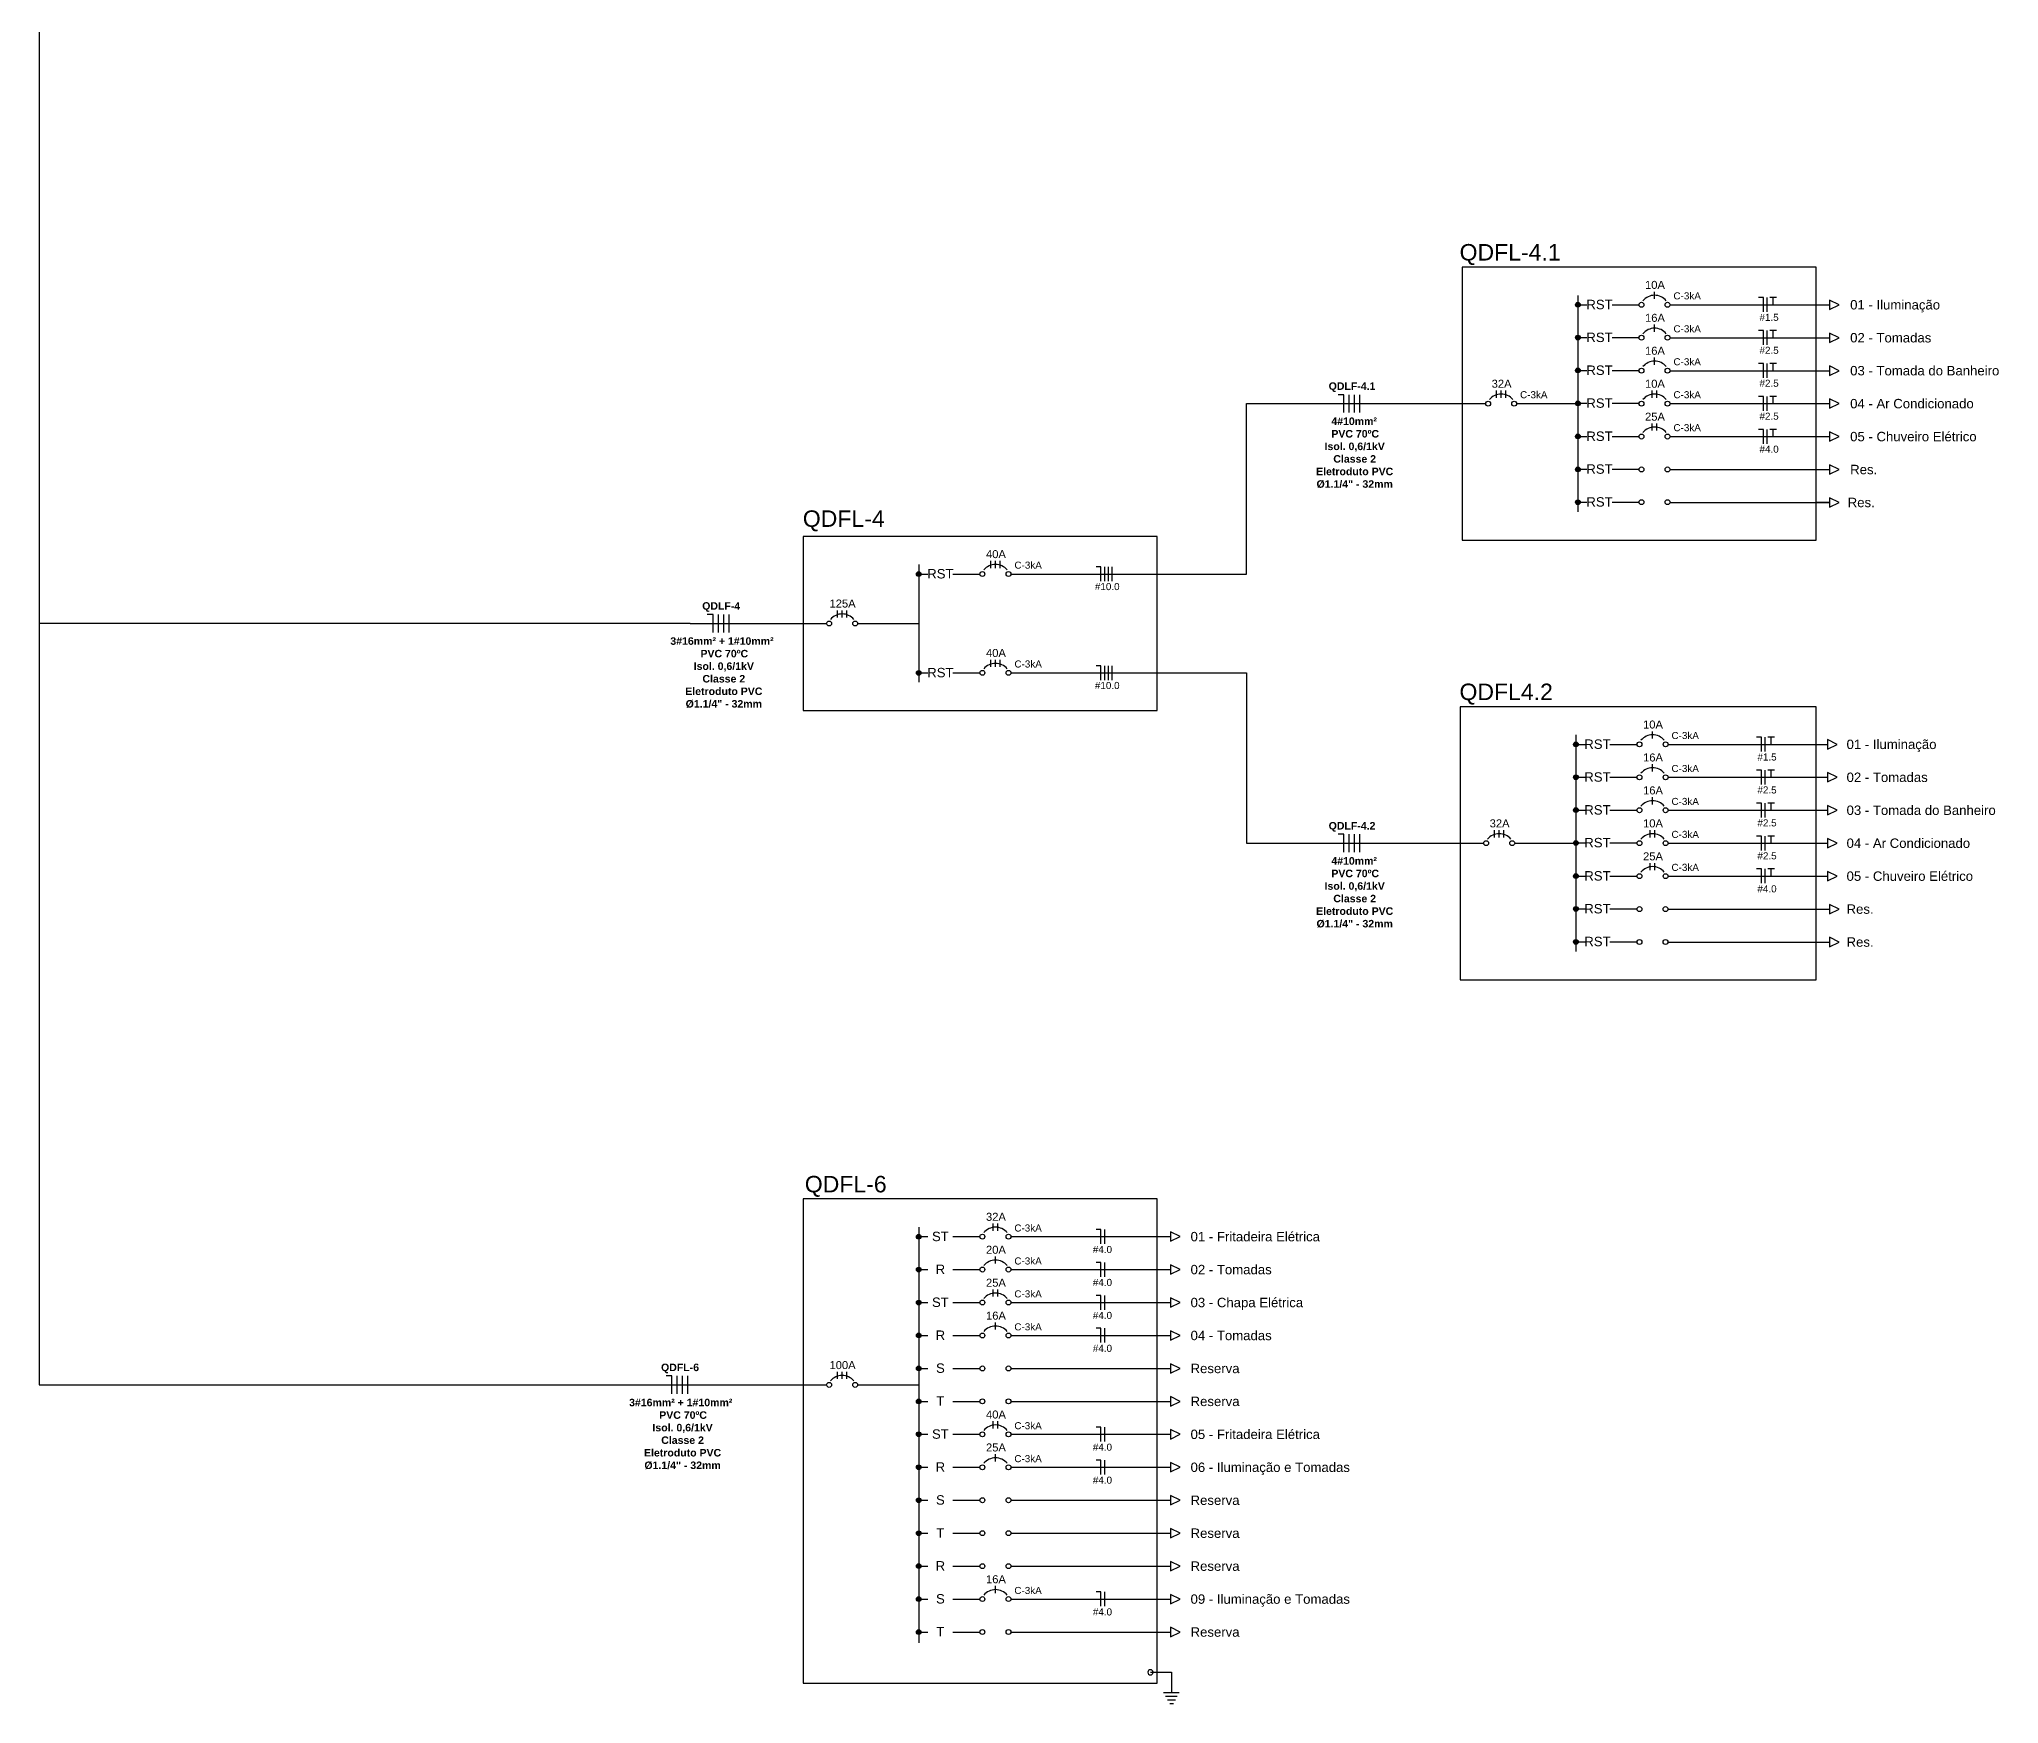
# Model space of a CAD drawing. Extents: x 1450 to 1868, y 82 to 351.
# Drawn here: x 1713.97 to 1734.78, y 142.42 to 160.11 of the extents above; entities that cross this region are included whole.
import ezdxf
from ezdxf.enums import TextEntityAlignment as Align

# ---------------------------------------------------------------- set-up
doc = ezdxf.new("R2010")
doc.units = 0
doc.header["$LTSCALE"] = 0.5
doc.linetypes.add('ELETRODUTO_POLIETILENO_PISO', pattern=[0.55, 0.4, -0.15])
doc.layers.get('0').update_dxf_attribs({"linetype": 'CONTINUOUS'})
for name, color, linetype in [('Condutor Unifilar - Barramento nu', 1, 'CONTINUOUS'), ('DIAGRAMAS_LINHA', 2, 'CONTINUOUS'), ('DISP_PROTECAO', 1, 'CONTINUOUS'), ('FAM-DISJUNTORES', 1, 'CONTINUOUS'), ('FIACAO', 7, 'CONTINUOUS'), ('INDICACAO_CIRCUITO', 2, 'CONTINUOUS'), ('INDICACAO_CIRCUITO_FIA', 2, 'CONTINUOUS'), ('INDICACAO_POTENCIA', 1, 'CONTINUOUS'), ('Texto Unifilar - 0.3 Vermelho', 80, 'CONTINUOUS')]:
    doc.layers.add(name, color=color, linetype=linetype)
doc.styles.add('Arial', font='arialbd.ttf', dxfattribs={"height": 100})
doc.styles.add('FAM-ARIAL', font='arial.ttf')

# ---------------------------------------------------------------- blocks, each defined once
blk = doc.blocks.new('*U1703', base_point=(576.82, 148.75))
blk.add_line((576.82, 148.56), (576.82, 148.94))
blk = doc.blocks.new('*U1704', base_point=(1606.059, 147.503))
at = {"xscale": 0.2, "yscale": 0.2, "zscale": 0.2}
for p in [(1606.009, 147.503), (1606.059, 147.503), (1606.109, 147.503)]:
    blk.add_blockref('*U1703', p, dxfattribs=at)
blk = doc.blocks.new('*U1698', base_point=(1497.492, 121.728))
at = {"linetype": 'Continuous'}
for centre in [(1497.518, 121.728), (1497.795, 121.728)]:
    blk.add_circle(centre, 0.026, dxfattribs=at)
blk.add_arc((1497.657, 121.667), 0.162, 39.9589, 140.0411, dxfattribs=at)
blk = doc.blocks.new('*U1607', base_point=(576.82, 148.75))
blk.add_line((576.82, 148.56), (576.82, 148.94))
blk = doc.blocks.new('*U1699', base_point=(1497.657, 121.829))
at = {"xscale": 0.2, "yscale": 0.2, "zscale": 0.2}
for p in [(1497.607, 121.829), (1497.657, 121.829), (1497.707, 121.829)]:
    blk.add_blockref('*U1607', p, dxfattribs=at)
blk = doc.blocks.new('*U1702', base_point=(1497.492, 121.728))
at = {"linetype": 'Continuous'}
for centre in [(1497.518, 121.728), (1497.795, 121.728)]:
    blk.add_circle(centre, 0.026, dxfattribs=at)
blk.add_arc((1497.657, 121.667), 0.162, 39.9589, 140.0411, dxfattribs=at)
blk = doc.blocks.new('*U1697', base_point=(1497.657, 121.829))
at = {"xscale": 0.2, "yscale": 0.2, "zscale": 0.2}
for p in [(1497.607, 121.829), (1497.657, 121.829), (1497.707, 121.829)]:
    blk.add_blockref('*U1607', p, dxfattribs=at)
blk = doc.blocks.new('*U1696', base_point=(1497.492, 121.728))
at = {"linetype": 'Continuous'}
for centre in [(1497.518, 121.728), (1497.795, 121.728)]:
    blk.add_circle(centre, 0.026, dxfattribs=at)
blk.add_arc((1497.657, 121.667), 0.162, 39.9589, 140.0411, dxfattribs=at)
blk = doc.blocks.new('*U1489', base_point=(576.82, 148.75))
blk.add_line((576.82, 148.56), (576.82, 148.94))
blk = doc.blocks.new('*U1553', base_point=(1496.704, 99.188))
at = {"xscale": 0.2, "yscale": 0.2, "zscale": 0.2}
for p in [(1496.654, 99.188), (1496.704, 99.188), (1496.754, 99.188)]:
    blk.add_blockref('*U1489', p, dxfattribs=at)
blk = doc.blocks.new('*U1552', base_point=(1496.539, 99.087))
at = {"linetype": 'Continuous'}
for centre in [(1496.565, 99.087), (1496.842, 99.087)]:
    blk.add_circle(centre, 0.026, dxfattribs=at)
blk.add_arc((1496.704, 99.026), 0.162, 39.9589, 140.0411, dxfattribs=at)
blk = doc.blocks.new('*U1551', base_point=(1496.704, 99.188))
at = {"xscale": 0.2, "yscale": 0.2, "zscale": 0.2}
for p in [(1496.679, 99.188), (1496.729, 99.188)]:
    blk.add_blockref('*U1489', p, dxfattribs=at)
blk = doc.blocks.new('*U1550', base_point=(1496.539, 99.087))
at = {"linetype": 'Continuous'}
for centre in [(1496.565, 99.087), (1496.842, 99.087)]:
    blk.add_circle(centre, 0.026, dxfattribs=at)
blk.add_arc((1496.704, 99.026), 0.162, 39.9589, 140.0411, dxfattribs=at)
blk = doc.blocks.new('*U1549', base_point=(1496.704, 99.188))
at = {"xscale": 0.2, "yscale": 0.2, "zscale": 0.2}
for p in [(1496.679, 99.188), (1496.729, 99.188)]:
    blk.add_blockref('*U1489', p, dxfattribs=at)
blk = doc.blocks.new('*U1548', base_point=(1496.539, 99.087))
at = {"linetype": 'Continuous'}
for centre in [(1496.565, 99.087), (1496.842, 99.087)]:
    blk.add_circle(centre, 0.026, dxfattribs=at)
blk.add_arc((1496.704, 99.026), 0.162, 39.9589, 140.0411, dxfattribs=at)
blk = doc.blocks.new('*U1547', base_point=(1496.704, 99.188))
at = {"xscale": 0.2, "yscale": 0.2, "zscale": 0.2}
blk.add_blockref('*U1489', (1496.704, 99.188), dxfattribs=at)
blk = doc.blocks.new('*U1546', base_point=(1496.539, 99.087))
at = {"linetype": 'Continuous'}
for centre in [(1496.565, 99.087), (1496.842, 99.087)]:
    blk.add_circle(centre, 0.026, dxfattribs=at)
blk.add_arc((1496.704, 99.026), 0.162, 39.9589, 140.0411, dxfattribs=at)
blk = doc.blocks.new('*U1545', base_point=(1496.704, 99.188))
at = {"xscale": 0.2, "yscale": 0.2, "zscale": 0.2}
blk.add_blockref('*U1489', (1496.704, 99.188), dxfattribs=at)
blk = doc.blocks.new('*U1544', base_point=(1496.539, 99.087))
at = {"linetype": 'Continuous'}
for centre in [(1496.565, 99.087), (1496.842, 99.087)]:
    blk.add_circle(centre, 0.026, dxfattribs=at)
blk.add_arc((1496.704, 99.026), 0.162, 39.9589, 140.0411, dxfattribs=at)
blk = doc.blocks.new('*U1543', base_point=(1496.704, 99.188))
at = {"xscale": 0.2, "yscale": 0.2, "zscale": 0.2}
blk.add_blockref('*U1489', (1496.704, 99.188), dxfattribs=at)
blk = doc.blocks.new('*U1542', base_point=(1496.539, 99.087))
at = {"linetype": 'Continuous'}
for centre in [(1496.565, 99.087), (1496.842, 99.087)]:
    blk.add_circle(centre, 0.026, dxfattribs=at)
blk.add_arc((1496.704, 99.026), 0.162, 39.9589, 140.0411, dxfattribs=at)
blk = doc.blocks.new('*U1541', base_point=(1496.704, 99.188))
at = {"xscale": 0.2, "yscale": 0.2, "zscale": 0.2}
for p in [(1496.654, 99.188), (1496.704, 99.188), (1496.754, 99.188)]:
    blk.add_blockref('*U1489', p, dxfattribs=at)
blk = doc.blocks.new('*U1540', base_point=(1496.539, 99.087))
at = {"linetype": 'Continuous'}
for centre in [(1496.565, 99.087), (1496.842, 99.087)]:
    blk.add_circle(centre, 0.026, dxfattribs=at)
blk.add_arc((1496.704, 99.026), 0.162, 39.9589, 140.0411, dxfattribs=at)
blk = doc.blocks.new('*U1537', base_point=(1496.704, 99.188))
at = {"xscale": 0.2, "yscale": 0.2, "zscale": 0.2}
for p in [(1496.679, 99.188), (1496.729, 99.188)]:
    blk.add_blockref('*U1489', p, dxfattribs=at)
blk = doc.blocks.new('*U1536', base_point=(1496.539, 99.087))
at = {"linetype": 'Continuous'}
for centre in [(1496.565, 99.087), (1496.842, 99.087)]:
    blk.add_circle(centre, 0.026, dxfattribs=at)
blk.add_arc((1496.704, 99.026), 0.162, 39.9589, 140.0411, dxfattribs=at)
blk = doc.blocks.new('*U1535', base_point=(1496.704, 99.188))
at = {"xscale": 0.2, "yscale": 0.2, "zscale": 0.2}
for p in [(1496.679, 99.188), (1496.729, 99.188)]:
    blk.add_blockref('*U1489', p, dxfattribs=at)
blk = doc.blocks.new('*U1534', base_point=(1496.539, 99.087))
at = {"linetype": 'Continuous'}
for centre in [(1496.565, 99.087), (1496.842, 99.087)]:
    blk.add_circle(centre, 0.026, dxfattribs=at)
blk.add_arc((1496.704, 99.026), 0.162, 39.9589, 140.0411, dxfattribs=at)
blk = doc.blocks.new('*U1533', base_point=(1496.704, 99.188))
at = {"xscale": 0.2, "yscale": 0.2, "zscale": 0.2}
blk.add_blockref('*U1489', (1496.704, 99.188), dxfattribs=at)
blk = doc.blocks.new('*U1532', base_point=(1496.539, 99.087))
at = {"linetype": 'Continuous'}
for centre in [(1496.565, 99.087), (1496.842, 99.087)]:
    blk.add_circle(centre, 0.026, dxfattribs=at)
blk.add_arc((1496.704, 99.026), 0.162, 39.9589, 140.0411, dxfattribs=at)
blk = doc.blocks.new('*U1531', base_point=(1496.704, 99.188))
at = {"xscale": 0.2, "yscale": 0.2, "zscale": 0.2}
blk.add_blockref('*U1489', (1496.704, 99.188), dxfattribs=at)
blk = doc.blocks.new('*U1530', base_point=(1496.539, 99.087))
at = {"linetype": 'Continuous'}
for centre in [(1496.565, 99.087), (1496.842, 99.087)]:
    blk.add_circle(centre, 0.026, dxfattribs=at)
blk.add_arc((1496.704, 99.026), 0.162, 39.9589, 140.0411, dxfattribs=at)
blk = doc.blocks.new('*U1527', base_point=(1496.704, 99.188))
at = {"xscale": 0.2, "yscale": 0.2, "zscale": 0.2}
blk.add_blockref('*U1489', (1496.704, 99.188), dxfattribs=at)
blk = doc.blocks.new('*U1526', base_point=(1496.539, 99.087))
at = {"linetype": 'Continuous'}
for centre in [(1496.565, 99.087), (1496.842, 99.087)]:
    blk.add_circle(centre, 0.026, dxfattribs=at)
blk.add_arc((1496.704, 99.026), 0.162, 39.9589, 140.0411, dxfattribs=at)
blk = doc.blocks.new('pingar')
h = blk.add_hatch(color=256)
h.dxf.hatch_style = 1
edge = h.paths.add_edge_path()
edge.add_arc((1071.3, -1250.5), 2.5, 0, 360)
blk.add_circle((1071.3, -1250.5), 2.5)
blk = doc.blocks.new('FIAÇÃO DIAGRAMA')
at = {"layer": 'FAM-DISJUNTORES', "color": 120}
for p, q in [((0.051, 0), (0, 0)), ((0.051, -0.152), (0.051, 0))]:
    blk.add_line(p, q, dxfattribs=at)
at = {"layer": 'FAM-DISJUNTORES'}
for p, q in [((0.091, -0.152), (0.091, 0)), ((0.131, -0.152), (0.131, 0)), ((0.171, -0.152), (0.171, 0))]:
    blk.add_line(p, q, dxfattribs=at)
blk = doc.blocks.new('FIAÇÃO DIAGRAMA FNT')
at = {"layer": 'FAM-DISJUNTORES', "color": 120}
for p, q in [((0.051, 0), (0, 0)), ((0.051, -0.152), (0.051, 0))]:
    blk.add_line(p, q, dxfattribs=at)
at = {"layer": 'FAM-DISJUNTORES'}
blk.add_line((0.091, -0.152), (0.091, 0), dxfattribs=at)
at = {"layer": 'FAM-DISJUNTORES', "color": 82, "linetype": 'Continuous'}
for p, q in [((0.191, 0), (0.118, 0)), ((0.154, -0.076), (0.154, 0))]:
    blk.add_line(p, q, dxfattribs=at)
blk = doc.blocks.new('*U1780', base_point=(576.82, 148.75))
blk.add_line((576.82, 148.56), (576.82, 148.94))
blk = doc.blocks.new('*U1830', base_point=(1619.28, 120.909))
at = {"xscale": 0.2, "yscale": 0.2, "zscale": 0.2}
blk.add_blockref('*U1780', (1619.28, 120.909), dxfattribs=at)
blk = doc.blocks.new('*U1773', base_point=(576.82, 148.75))
blk.add_line((576.82, 148.56), (576.82, 148.94))
blk = doc.blocks.new('*U1776', base_point=(1617.651, 123.184))
at = {"xscale": 0.2, "yscale": 0.2, "zscale": 0.2}
for p in [(1617.601, 123.184), (1617.651, 123.184), (1617.701, 123.184)]:
    blk.add_blockref('*U1773', p, dxfattribs=at)
blk = doc.blocks.new('*U1775', base_point=(1619.28, 124.759))
at = {"xscale": 0.2, "yscale": 0.2, "zscale": 0.2}
for p in [(1619.255, 124.759), (1619.305, 124.759)]:
    blk.add_blockref('*U1773', p, dxfattribs=at)
blk = doc.blocks.new('*U1576', base_point=(1547.142, 200.831))
at = {"linetype": 'Continuous'}
for centre in [(1547.168, 200.831), (1547.445, 200.831)]:
    blk.add_circle(centre, 0.026, dxfattribs=at)
blk.add_arc((1547.307, 200.769), 0.162, 39.9589, 140.0411, dxfattribs=at)
blk = doc.blocks.new('TERRAQD')
at = {"color": 3, "linetype": 'ByBlock'}
for p, q in [((0, 0), (-0.444, 0)), ((-0.444, 0), (-0.444, -0.435)), ((-0.609, -0.435), (-0.274, -0.435)), ((-0.57, -0.513), (-0.319, -0.513)), ((-0.531, -0.591), (-0.363, -0.591)), ((-0.492, -0.67), (-0.408, -0.67))]:
    blk.add_line(p, q, dxfattribs=at)
blk.add_circle((0, 0), 0.0554, dxfattribs=at)
blk = doc.blocks.new('*U1572', base_point=(1547.142, 200.831))
at = {"linetype": 'Continuous'}
for centre in [(1547.168, 200.831), (1547.445, 200.831)]:
    blk.add_circle(centre, 0.026, dxfattribs=at)
blk.add_arc((1547.307, 200.769), 0.162, 39.9589, 140.0411, dxfattribs=at)
blk = doc.blocks.new('*U1571', base_point=(1547.307, 200.932))
at = {"xscale": 0.2, "yscale": 0.2, "zscale": 0.2}
blk.add_blockref('*U1489', (1547.307, 200.932), dxfattribs=at)
blk = doc.blocks.new('*U1570', base_point=(1547.142, 200.831))
at = {"linetype": 'Continuous'}
for centre in [(1547.168, 200.831), (1547.445, 200.831)]:
    blk.add_circle(centre, 0.026, dxfattribs=at)
blk.add_arc((1547.307, 200.769), 0.162, 39.9589, 140.0411, dxfattribs=at)
blk = doc.blocks.new('*U1567', base_point=(1547.307, 200.932))
at = {"xscale": 0.2, "yscale": 0.2, "zscale": 0.2}
for p in [(1547.282, 200.932), (1547.332, 200.932)]:
    blk.add_blockref('*U1489', p, dxfattribs=at)
blk = doc.blocks.new('*U1566', base_point=(1547.142, 200.831))
at = {"linetype": 'Continuous'}
for centre in [(1547.168, 200.831), (1547.445, 200.831)]:
    blk.add_circle(centre, 0.026, dxfattribs=at)
blk.add_arc((1547.307, 200.769), 0.162, 39.9589, 140.0411, dxfattribs=at)
blk = doc.blocks.new('*U1565', base_point=(1547.307, 200.932))
at = {"xscale": 0.2, "yscale": 0.2, "zscale": 0.2}
blk.add_blockref('*U1489', (1547.307, 200.932), dxfattribs=at)
blk = doc.blocks.new('*U1564', base_point=(1547.142, 200.831))
at = {"linetype": 'Continuous'}
for centre in [(1547.168, 200.831), (1547.445, 200.831)]:
    blk.add_circle(centre, 0.026, dxfattribs=at)
blk.add_arc((1547.307, 200.769), 0.162, 39.9589, 140.0411, dxfattribs=at)
blk = doc.blocks.new('*U1563', base_point=(1547.307, 200.932))
at = {"xscale": 0.2, "yscale": 0.2, "zscale": 0.2}
for p in [(1547.282, 200.932), (1547.332, 200.932)]:
    blk.add_blockref('*U1489', p, dxfattribs=at)
blk = doc.blocks.new('*U1562', base_point=(1547.142, 200.831))
at = {"linetype": 'Continuous'}
for centre in [(1547.168, 200.831), (1547.445, 200.831)]:
    blk.add_circle(centre, 0.026, dxfattribs=at)
blk.add_arc((1547.307, 200.769), 0.162, 39.9589, 140.0411, dxfattribs=at)
blk = doc.blocks.new('*U1561', base_point=(1547.307, 200.932))
at = {"xscale": 0.2, "yscale": 0.2, "zscale": 0.2}
blk.add_blockref('*U1489', (1547.307, 200.932), dxfattribs=at)
blk = doc.blocks.new('*U1560', base_point=(1547.142, 200.831))
at = {"linetype": 'Continuous'}
for centre in [(1547.168, 200.831), (1547.445, 200.831)]:
    blk.add_circle(centre, 0.026, dxfattribs=at)
blk.add_arc((1547.307, 200.769), 0.162, 39.9589, 140.0411, dxfattribs=at)
blk = doc.blocks.new('*U1556', base_point=(1547.142, 200.831))
at = {"linetype": 'Continuous'}
for centre in [(1547.168, 200.831), (1547.445, 200.831)]:
    blk.add_circle(centre, 0.026, dxfattribs=at)
blk.add_arc((1547.307, 200.769), 0.162, 39.9589, 140.0411, dxfattribs=at)
blk = doc.blocks.new('FIAÇÃO DIAGRAMA NF')
at = {"layer": 'FAM-DISJUNTORES', "color": 120}
for p, q in [((0, 0.152), (-0.051, 0.152)), ((0, 0), (0, 0.152))]:
    blk.add_line(p, q, dxfattribs=at)
at = {"layer": 'FAM-DISJUNTORES'}
blk.add_line((0.04, 0), (0.04, 0.152), dxfattribs=at)
blk = doc.blocks.new('*U2113', base_point=(576.818, 148.746))
blk.add_line((576.818, 148.556), (576.818, 148.936))
blk = doc.blocks.new('*U2112', base_point=(608.67, 153.293))
for p, q in [((608.67, 153.483), (608.544, 153.483)), ((608.67, 153.103), (608.67, 153.483))]:
    blk.add_line(p, q)

msp = doc.modelspace()

# ---------------------------------------------------------------- linework, layer by layer
at = {"color": 1}
for points in [[(1713.971, 164.635), (1713.971, 145.811), (1720.007, 145.811)], [(1720.884, 153.899), (1713.971, 153.899)]]:
    msp.add_lwpolyline(points, dxfattribs=at)
msp.add_lwpolyline([(1732.986, 155.184), (1732.844, 155.184)])
at = {"layer": 'DIAGRAMAS_LINHA', "color": 1}
for p, q in [((1724.291, 154.424), (1725.987, 154.424)), ((1724.291, 153.374), (1725.987, 153.374))]:
    msp.add_line(p, q, dxfattribs=at)
for points in [[(1729.083, 157.684), (1729.083, 154.784), (1732.842, 154.784), (1732.844, 157.684)], [(1722.084, 154.824), (1722.084, 152.974), (1725.844, 152.974), (1725.844, 154.824)], [(1729.062, 153.015), (1729.062, 150.115), (1732.842, 150.115), (1732.842, 153.015)], [(1722.084, 147.786), (1722.084, 142.642), (1725.844, 142.642), (1725.844, 147.786)]]:
    msp.add_lwpolyline(points, close=True, dxfattribs=at)
for points in [[(1730.312, 157.384), (1730.312, 155.084)], [(1730.312, 157.284), (1730.409, 157.284)], [(1730.675, 157.284), (1730.962, 157.284)], [(1731.291, 157.284), (1732.986, 157.284), (1732.986, 157.234), (1733.086, 157.284), (1732.986, 157.334), (1732.986, 157.284)], [(1730.312, 156.935), (1730.409, 156.935)], [(1730.675, 156.935), (1730.962, 156.935)], [(1731.291, 156.934), (1732.986, 156.934), (1732.986, 156.884), (1733.086, 156.934), (1732.986, 156.984), (1732.986, 156.934)], [(1730.312, 156.587), (1730.409, 156.587)], [(1730.675, 156.587), (1730.962, 156.587)], [(1731.291, 156.584), (1732.986, 156.584), (1732.986, 156.534), (1733.086, 156.584), (1732.986, 156.634), (1732.986, 156.584)], [(1725.963, 154.424), (1725.963, 154.424), (1726.793, 154.424), (1726.793, 156.234), (1727.244, 156.234)], [(1727.244, 156.234), (1729.333, 156.234)], [(1729.662, 156.234), (1730.312, 156.234)], [(1730.312, 156.238), (1730.409, 156.238)], [(1730.675, 156.238), (1730.962, 156.238)], [(1731.291, 156.234), (1732.986, 156.234), (1732.986, 156.184), (1733.086, 156.234), (1732.986, 156.284), (1732.986, 156.234)], [(1730.312, 155.885), (1730.409, 155.885)], [(1730.675, 155.885), (1730.962, 155.885)], [(1731.291, 155.884), (1732.986, 155.884), (1732.986, 155.834), (1733.086, 155.884), (1732.986, 155.934), (1732.986, 155.884)], [(1730.312, 155.537), (1730.409, 155.537)], [(1730.675, 155.537), (1730.962, 155.537)], [(1731.291, 155.534), (1732.986, 155.534), (1732.986, 155.484), (1733.086, 155.534), (1732.986, 155.584), (1732.986, 155.534)], [(1730.312, 155.188), (1730.409, 155.188)], [(1730.675, 155.188), (1730.962, 155.188)], [(1731.291, 155.184), (1732.986, 155.184), (1732.986, 155.134), (1733.086, 155.184), (1732.986, 155.234), (1732.986, 155.184)], [(1723.312, 154.524), (1723.312, 153.274)], [(1723.312, 154.424), (1723.41, 154.424)], [(1723.675, 154.424), (1723.962, 154.424)], [(1720.884, 153.899), (1722.334, 153.899)], [(1722.662, 153.899), (1723.312, 153.899)], [(1723.312, 153.374), (1723.41, 153.374)], [(1723.675, 153.374), (1723.962, 153.374)], [(1725.963, 153.374), (1725.963, 153.374), (1726.793, 153.374), (1726.793, 151.565), (1727.244, 151.565)], [(1730.291, 152.715), (1730.291, 150.415)], [(1730.291, 152.615), (1730.388, 152.615)], [(1730.653, 152.615), (1730.941, 152.615)], [(1731.269, 152.615), (1732.965, 152.615), (1732.965, 152.565), (1733.065, 152.615), (1732.965, 152.665), (1732.965, 152.615)], [(1730.291, 152.266), (1730.388, 152.266)], [(1730.653, 152.266), (1730.941, 152.266)], [(1731.269, 152.265), (1732.965, 152.265), (1732.965, 152.215), (1733.065, 152.265), (1732.965, 152.315), (1732.965, 152.265)], [(1731.269, 151.915), (1732.965, 151.915), (1732.965, 151.865), (1733.065, 151.915), (1732.965, 151.965), (1732.965, 151.915)], [(1730.291, 151.917), (1730.388, 151.917)], [(1730.653, 151.917), (1730.941, 151.917)], [(1727.244, 151.565), (1729.312, 151.565)], [(1729.641, 151.565), (1730.291, 151.565)], [(1730.291, 151.568), (1730.388, 151.568)], [(1730.653, 151.568), (1730.941, 151.568)], [(1731.269, 151.565), (1732.965, 151.565), (1732.965, 151.515), (1733.065, 151.565), (1732.965, 151.615), (1732.965, 151.565)], [(1730.291, 151.216), (1730.388, 151.216)], [(1730.653, 151.216), (1730.941, 151.216)], [(1731.269, 151.215), (1732.965, 151.215), (1732.965, 151.165), (1733.065, 151.215), (1732.965, 151.265), (1732.965, 151.215)], [(1731.269, 150.865), (1732.986, 150.865), (1732.986, 150.815), (1733.086, 150.865), (1732.986, 150.915), (1732.986, 150.865)], [(1730.291, 150.867), (1730.388, 150.867)], [(1730.653, 150.867), (1730.941, 150.867)], [(1730.291, 150.518), (1730.388, 150.518)], [(1730.653, 150.518), (1730.941, 150.518)], [(1731.269, 150.515), (1732.986, 150.515), (1732.986, 150.465), (1733.086, 150.515), (1732.986, 150.565), (1732.986, 150.515)], [(1723.312, 147.486), (1723.312, 143.072)], [(1723.312, 147.386), (1723.41, 147.386)], [(1723.675, 147.386), (1723.962, 147.386)], [(1724.291, 147.386), (1725.987, 147.386), (1725.987, 147.336), (1726.087, 147.386), (1725.987, 147.436), (1725.987, 147.386)], [(1723.312, 147.036), (1723.41, 147.036)], [(1723.675, 147.036), (1723.962, 147.036)], [(1724.291, 147.036), (1725.987, 147.036), (1725.987, 146.986), (1726.087, 147.036), (1725.987, 147.086), (1725.987, 147.036)], [(1724.291, 146.686), (1725.987, 146.686), (1725.987, 146.636), (1726.087, 146.686), (1725.987, 146.736), (1725.987, 146.686)], [(1723.312, 146.686), (1723.41, 146.686)], [(1723.675, 146.686), (1723.962, 146.686)], [(1723.312, 146.336), (1723.41, 146.336)], [(1723.675, 146.336), (1723.962, 146.336)], [(1724.291, 146.336), (1725.987, 146.336), (1725.987, 146.286), (1726.087, 146.336), (1725.987, 146.386), (1725.987, 146.336)], [(1723.312, 145.986), (1723.41, 145.986)], [(1723.675, 145.986), (1723.962, 145.986)], [(1724.291, 145.986), (1725.987, 145.986), (1725.987, 145.936), (1726.087, 145.986), (1725.987, 146.036), (1725.987, 145.986)], [(1720.007, 145.811), (1722.334, 145.811)], [(1722.662, 145.811), (1723.312, 145.811)], [(1724.291, 145.636), (1725.987, 145.636), (1725.987, 145.586), (1726.087, 145.636), (1725.987, 145.686), (1725.987, 145.636)], [(1723.312, 145.636), (1723.41, 145.636)], [(1723.675, 145.636), (1723.962, 145.636)], [(1723.312, 145.286), (1723.41, 145.286)], [(1723.675, 145.286), (1723.962, 145.286)], [(1724.291, 145.286), (1725.987, 145.286), (1725.987, 145.236), (1726.087, 145.286), (1725.987, 145.336), (1725.987, 145.286)], [(1723.312, 144.936), (1723.41, 144.936)], [(1723.675, 144.936), (1723.962, 144.936)], [(1724.291, 144.936), (1725.987, 144.936), (1725.987, 144.886), (1726.087, 144.936), (1725.987, 144.986), (1725.987, 144.936)], [(1723.312, 144.586), (1723.41, 144.586)], [(1723.675, 144.586), (1723.962, 144.586)], [(1724.291, 144.586), (1725.987, 144.586), (1725.987, 144.536), (1726.087, 144.586), (1725.987, 144.636), (1725.987, 144.586)], [(1723.312, 144.236), (1723.41, 144.236)], [(1723.675, 144.236), (1723.962, 144.236)], [(1724.291, 144.236), (1725.987, 144.236), (1725.987, 144.186), (1726.087, 144.236), (1725.987, 144.286), (1725.987, 144.236)], [(1723.312, 143.886), (1723.41, 143.886)], [(1723.675, 143.886), (1723.962, 143.886)], [(1724.291, 143.886), (1725.987, 143.886), (1725.987, 143.836), (1726.087, 143.886), (1725.987, 143.936), (1725.987, 143.886)], [(1723.312, 143.536), (1723.41, 143.536)], [(1723.675, 143.536), (1723.962, 143.536)], [(1724.291, 143.536), (1725.987, 143.536), (1725.987, 143.486), (1726.087, 143.536), (1725.987, 143.586), (1725.987, 143.536)], [(1723.312, 143.186), (1723.41, 143.186)], [(1723.675, 143.186), (1723.962, 143.186)], [(1724.291, 143.186), (1725.987, 143.186), (1725.987, 143.136), (1726.087, 143.186), (1725.987, 143.236), (1725.987, 143.186)]]:
    msp.add_lwpolyline(points, dxfattribs=at)
for centre in [(1730.988, 155.535), (1731.265, 155.535), (1730.988, 155.187), (1731.265, 155.187), (1730.967, 150.865), (1731.243, 150.865), (1730.967, 150.515), (1731.243, 150.515), (1723.988, 145.986), (1724.265, 145.986), (1723.988, 145.636), (1724.265, 145.636), (1723.988, 144.586), (1724.265, 144.586), (1723.988, 144.236), (1724.265, 144.236), (1723.988, 143.886), (1724.265, 143.886), (1723.988, 143.186), (1724.265, 143.186)]:
    msp.add_circle(centre, 0.026, dxfattribs=at)

# ---------------------------------------------------------------- block references
for name, p in [('FIAÇÃO DIAGRAMA FNT', (1732.232, 157.36)), ('FIAÇÃO DIAGRAMA FNT', (1732.232, 157.01)), ('FIAÇÃO DIAGRAMA FNT', (1732.232, 156.66)), ('FIAÇÃO DIAGRAMA FNT', (1732.232, 156.31)), ('FIAÇÃO DIAGRAMA FNT', (1732.232, 155.96)), ('FIAÇÃO DIAGRAMA', (1725.196, 154.5)), ('FIAÇÃO DIAGRAMA', (1725.196, 153.45)), ('FIAÇÃO DIAGRAMA FNT', (1732.211, 152.691)), ('FIAÇÃO DIAGRAMA FNT', (1732.211, 152.341)), ('FIAÇÃO DIAGRAMA FNT', (1732.211, 151.991)), ('FIAÇÃO DIAGRAMA FNT', (1732.211, 151.641)), ('FIAÇÃO DIAGRAMA FNT', (1732.211, 151.291)), ('FIAÇÃO DIAGRAMA NF', (1725.247, 147.31)), ('FIAÇÃO DIAGRAMA NF', (1725.247, 146.96)), ('FIAÇÃO DIAGRAMA NF', (1725.247, 146.61)), ('FIAÇÃO DIAGRAMA NF', (1725.247, 146.26)), ('FIAÇÃO DIAGRAMA NF', (1725.247, 145.21)), ('FIAÇÃO DIAGRAMA NF', (1725.247, 144.86)), ('FIAÇÃO DIAGRAMA NF', (1725.247, 143.46))]:
    msp.add_blockref(name, p)
at = {"layer": 'Condutor Unifilar - Barramento nu', "color": 1, "xscale": 0.01, "yscale": 0.01, "zscale": 0.01}
for p in [(1719.599, 169.789), (1719.599, 169.44), (1719.599, 169.091), (1719.599, 168.742), (1719.599, 168.39), (1719.599, 168.041), (1719.599, 167.692), (1712.599, 166.929), (1712.599, 165.879), (1719.578, 165.119), (1719.578, 164.77), (1719.578, 164.421), (1719.578, 164.072), (1719.578, 163.72), (1719.578, 163.371), (1719.578, 163.022), (1712.599, 159.89), (1712.599, 159.541), (1712.599, 159.191), (1712.599, 158.841), (1712.599, 158.491), (1712.599, 158.141), (1712.599, 157.791), (1712.599, 157.441), (1712.599, 157.091), (1712.599, 156.741), (1712.599, 156.391), (1712.599, 156.041), (1712.599, 155.691)]:
    msp.add_blockref('pingar', p, dxfattribs=at)
at = {"layer": 'DIAGRAMAS_LINHA', "color": 0, "xscale": -0.5, "yscale": 0.5, "zscale": 0.5}
msp.add_blockref('TERRAQD', (1725.773, 142.758), dxfattribs=at)
at = {"layer": 'DISP_PROTECAO'}
for name, p in [('*U1526', (1730.962, 157.284)), ('*U1527', (1731.126, 157.385)), ('*U1530', (1730.962, 156.934)), ('*U1531', (1731.126, 157.035)), ('*U1533', (1731.126, 156.685)), ('*U1532', (1730.962, 156.584)), ('*U1540', (1729.333, 156.234)), ('*U1541', (1729.498, 156.335)), ('*U1534', (1730.962, 156.234)), ('*U1535', (1731.126, 156.335)), ('*U1536', (1730.962, 155.884)), ('*U1537', (1731.126, 155.985)), ('*U1696', (1723.962, 154.424)), ('*U1697', (1724.127, 154.525)), ('*U1704', (1722.498, 154)), ('*U1702', (1722.334, 153.899)), ('*U1698', (1723.962, 153.374)), ('*U1699', (1724.127, 153.475)), ('*U1542', (1730.941, 152.615)), ('*U1543', (1731.105, 152.715)), ('*U1544', (1730.941, 152.265)), ('*U1545', (1731.105, 152.365)), ('*U1546', (1730.941, 151.915)), ('*U1547', (1731.105, 152.015)), ('*U1552', (1729.312, 151.565)), ('*U1553', (1729.476, 151.665)), ('*U1548', (1730.941, 151.565)), ('*U1549', (1731.105, 151.665)), ('*U1550', (1730.941, 151.215)), ('*U1551', (1731.105, 151.315)), ('*U1556', (1723.962, 147.386)), ('*U1775', (1724.127, 147.487)), ('*U1561', (1724.127, 147.137)), ('*U1560', (1723.962, 147.036)), ('*U1562', (1723.962, 146.686)), ('*U1563', (1724.127, 146.787)), ('*U1564', (1723.962, 146.336)), ('*U1565', (1724.127, 146.437)), ('*U1576', (1722.334, 145.811)), ('*U1776', (1722.498, 145.912)), ('*U1566', (1723.962, 145.286)), ('*U1567', (1724.127, 145.387)), ('*U1571', (1724.127, 145.037)), ('*U1570', (1723.962, 144.936)), ('*U1572', (1723.962, 143.536)), ('*U1830', (1724.127, 143.637))]:
    msp.add_blockref(name, p, dxfattribs=at)
at = {"layer": 'FAM-DISJUNTORES', "xscale": 0.01, "yscale": 0.01, "zscale": 0.01}
msp.add_blockref('FIAÇÃO DIAGRAMA', (1725.287, 153.375), dxfattribs=at)
at = {"layer": 'FIACAO', "xscale": 0.5, "yscale": 0.5, "zscale": 0.5}
for name, p in [('*U2112', (1727.828, 156.234)), ('*U2113', (1727.884, 156.234)), ('*U2113', (1727.941, 156.234)), ('*U2113', (1727.997, 156.234)), ('*U2112', (1721.128, 153.899)), ('*U2113', (1721.184, 153.899)), ('*U2113', (1721.241, 153.899)), ('*U2113', (1721.297, 153.899)), ('*U2112', (1727.828, 151.565)), ('*U2113', (1727.884, 151.565)), ('*U2113', (1727.941, 151.565)), ('*U2113', (1727.997, 151.565)), ('*U2112', (1720.691, 145.811)), ('*U2113', (1720.747, 145.811)), ('*U2113', (1720.803, 145.811)), ('*U2113', (1720.86, 145.811))]:
    msp.add_blockref(name, p, dxfattribs=at)

# ---------------------------------------------------------------- texts
at = {"layer": 'DIAGRAMAS_LINHA', "color": 1, "style": 'FAM-ARIAL'}
msp.add_text('C-3kA', height=0.075, dxfattribs=at).set_placement((1729.844, 156.291), align=Align.CENTER)
at = {"layer": 'FAM-DISJUNTORES', "style": 'FAM-ARIAL'}
for p in [(1731.473, 157.341), (1731.473, 156.991), (1731.473, 156.641), (1731.473, 156.291), (1731.473, 155.941), (1724.474, 154.481), (1724.474, 153.431), (1731.452, 152.671), (1731.452, 152.321), (1731.452, 151.971), (1731.452, 151.621), (1731.452, 151.271), (1724.473, 147.44), (1724.473, 147.09), (1724.473, 146.74), (1724.473, 146.39), (1724.473, 145.34), (1724.473, 144.99), (1724.473, 143.59)]:
    msp.add_text('C-3kA', height=0.075, dxfattribs=at).set_placement(p, align=Align.CENTER)
for s, p in [('#1.5', (1732.445, 157.113)), ('#2.5', (1732.445, 156.763)), ('#2.5', (1732.445, 156.413)), ('#2.5', (1732.445, 156.063)), ('#4.0', (1732.445, 155.713)), ('#10.0', (1725.445, 154.253)), ('#10.0', (1725.445, 153.203)), ('#1.5', (1732.423, 152.443)), ('#2.5', (1732.423, 152.093)), ('#2.5', (1732.423, 151.743)), ('#2.5', (1732.423, 151.393)), ('#4.0', (1732.423, 151.043)), ('#4.0', (1725.365, 147.212)), ('#4.0', (1725.365, 146.862)), ('#4.0', (1725.365, 146.512)), ('#4.0', (1725.365, 146.162)), ('#4.0', (1725.365, 145.112)), ('#4.0', (1725.365, 144.762)), ('#4.0', (1725.365, 143.362))]:
    msp.add_text(s, height=0.075, dxfattribs=at).set_placement(p, align=Align.RIGHT)
at = {"layer": 'INDICACAO_CIRCUITO', "style": 'FAM-ARIAL'}
for s, p in [('QDFL-4.1', (1729.056, 157.754)), ('QDFL-4', (1722.081, 154.925)), ('QDFL4.2', (1729.055, 153.085)), ('QDFL-6', (1722.102, 147.856))]:
    msp.add_text(s, height=0.175, dxfattribs=at).set_placement(p)
for s, p in [('01 - Iluminação', (1733.204, 157.284)), ('02 - Tomadas', (1733.204, 156.934)), ('03 - Tomada do Banheiro', (1733.204, 156.584)), ('04 - Ar Condicionado', (1733.204, 156.234)), ('05 - Chuveiro Elétrico', (1733.204, 155.884)), ('Res.', (1733.204, 155.534)), ('Res.', (1733.178, 155.184)), ('01 - Iluminação', (1733.166, 152.615)), ('02 - Tomadas', (1733.166, 152.265)), ('03 - Tomada do Banheiro', (1733.166, 151.915)), ('04 - Ar Condicionado', (1733.166, 151.565)), ('05 - Chuveiro Elétrico', (1733.166, 151.215)), ('Res.', (1733.166, 150.865)), ('Res.', (1733.166, 150.515)), ('01 - Fritadeira Elétrica', (1726.199, 147.386)), ('02 - Tomadas', (1726.199, 147.036)), ('03 - Chapa Elétrica', (1726.199, 146.686)), ('04 - Tomadas', (1726.199, 146.336)), ('Reserva', (1726.199, 145.986)), ('Reserva', (1726.199, 145.636)), ('05 - Fritadeira Elétrica', (1726.199, 145.286)), ('06 - Iluminação e Tomadas', (1726.199, 144.936)), ('Reserva', (1726.199, 144.586)), ('Reserva', (1726.199, 144.236)), ('Reserva', (1726.199, 143.886)), ('09 - Iluminação e Tomadas', (1726.199, 143.536)), ('Reserva', (1726.199, 143.186))]:
    msp.add_text(s, height=0.1, dxfattribs=at).set_placement(p, align=Align.MIDDLE_LEFT)
at = {"layer": 'INDICACAO_CIRCUITO_FIA', "linetype": 'ELETRODUTO_POLIETILENO_PISO', "char_height": 0.08, "width": 1.13601, "attachment_point": 1, "style": 'Arial'}
for s, insert in [('\\A1;^I4#10mm²\\P^IPVC 70ºC\\P\\pxqc;Isol. 0,6/1kV\\PClasse 2\\PEletroduto PVC \\P%%C1.1/4" - 32mm', (1727.374, 156.087)), ('\\A1;3#16mm² + 1#10mm²\\P^IPVC 70ºC\\P\\pxqc;Isol. 0,6/1kV\\PClasse 2\\PEletroduto PVC \\P%%C1.1/4" - 32mm', (1720.674, 153.752)), ('\\A1;^I4#10mm²\\P^IPVC 70ºC\\P\\pxqc;Isol. 0,6/1kV\\PClasse 2\\PEletroduto PVC \\P%%C1.1/4" - 32mm', (1727.374, 151.417)), ('\\A1;3#16mm² + 1#10mm²\\P^IPVC 70ºC\\P\\pxqc;Isol. 0,6/1kV\\PClasse 2\\PEletroduto PVC \\P%%C1.1/4" - 32mm', (1720.236, 145.664))]:
    msp.add_mtext(s, dxfattribs=dict(at, insert=insert))
at = {"layer": 'INDICACAO_CIRCUITO_FIA', "linetype": 'ELETRODUTO_POLIETILENO_PISO', "style": 'Arial'}
for tag, p in [('QDLF-4.1', (1727.914, 156.46)), ('QDLF-4', (1721.214, 154.125)), ('QDLF-4.2', (1727.914, 151.79)), ('QDFL-6', (1720.777, 146.037))]:
    msp.add_attdef(tag, text='-', height=0.08, dxfattribs=at).set_placement(p, align=Align.TOP_CENTER)
at = {"layer": 'INDICACAO_POTENCIA', "style": 'FAM-ARIAL'}
for s, p in [('10A', (1731.131, 157.453)), ('16A', (1731.131, 157.103)), ('16A', (1731.131, 156.753)), ('32A', (1729.502, 156.403)), ('10A', (1731.131, 156.403)), ('25A', (1731.131, 156.053)), ('40A', (1724.132, 154.593)), ('125A', (1722.503, 154.068)), ('40A', (1724.132, 153.543)), ('10A', (1731.11, 152.783)), ('16A', (1731.11, 152.433)), ('16A', (1731.11, 152.083)), ('32A', (1729.481, 151.733)), ('10A', (1731.11, 151.733)), ('25A', (1731.11, 151.383)), ('32A', (1724.132, 147.554)), ('20A', (1724.132, 147.204)), ('25A', (1724.132, 146.854)), ('16A', (1724.132, 146.504)), ('100A', (1722.503, 145.979)), ('40A', (1724.132, 145.454)), ('25A', (1724.132, 145.104)), ('16A', (1724.132, 143.704))]:
    msp.add_text(s, height=0.085, dxfattribs=at).set_placement(p, align=Align.CENTER)
at = {"layer": 'Texto Unifilar - 0.3 Vermelho', "style": 'FAM-ARIAL'}
for s, p in [('RST', (1730.542, 157.287)), ('RST', (1730.542, 156.938)), ('RST', (1730.542, 156.589)), ('RST', (1730.542, 156.24)), ('RST', (1730.542, 155.888)), ('RST', (1730.542, 155.539)), ('RST', (1730.542, 155.19)), ('RST', (1723.542, 154.427)), ('RST', (1723.542, 153.377)), ('RST', (1730.52, 152.617)), ('RST', (1730.52, 152.268)), ('RST', (1730.52, 151.919)), ('RST', (1730.52, 151.571)), ('RST', (1730.52, 151.218)), ('RST', (1730.52, 150.869)), ('RST', (1730.52, 150.521)), ('ST', (1723.542, 147.388)), ('R', (1723.542, 147.039)), ('ST', (1723.542, 146.689)), ('R', (1723.542, 146.339)), ('S', (1723.542, 145.989)), ('T', (1723.542, 145.639)), ('ST', (1723.542, 145.289)), ('R', (1723.542, 144.939)), ('S', (1723.542, 144.589)), ('T', (1723.542, 144.239)), ('R', (1723.542, 143.889)), ('S', (1723.542, 143.539)), ('T', (1723.542, 143.189))]:
    msp.add_text(s, height=0.1, dxfattribs=at).set_placement(p, align=Align.MIDDLE_CENTER)

doc.saveas('drawing.dxf')
